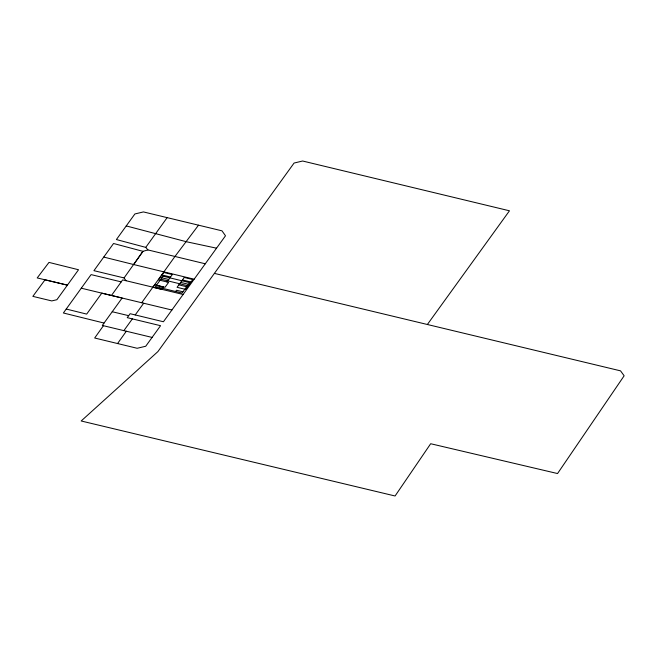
<?xml version="1.0" encoding="UTF-8"?>
<svg xmlns="http://www.w3.org/2000/svg" width="657" height="657" viewBox="0 0 657 657"><rect width="100%" height="100%" fill="white"/><g stroke="black" fill="none" stroke-linecap="round" stroke-linejoin="round"><path stroke-width="0.99" d="M124.066 277.936L142.947 251.335L113.546 243.492L93.935 270.668L124.066 277.936L126.045 280.753M103.749 257.076L133.683 264.541L142.955 251.327L147.932 249.931L205.271 263.794L225.499 235.781L221.976 230.829L143.44 211.924L134.89 213.96L116.404 239.55L145.764 247.377L147.932 249.931M103.436 325.708L94.682 338.01L137.157 348.276L145.731 346.247L160.563 325.7L127.236 317.643L130.102 313.701L163.421 321.758L205.271 263.794M117.554 343.545L126.333 331.218M111.476 295.469L122.637 279.907L183.122 294.467M145.764 247.377L167.149 217.631M104.052 323.055L63.376 312.987L91.093 274.61L121.225 281.886M198.513 225.179L174.844 256.616L141.682 302.746M123.869 330.627L132.361 318.883M135.202 314.949L143.678 303.23M427.452 324.377L509.471 210.798L302.631 161.014L294.081 163.043L157.902 351.602L81.172 420.981L395.071 495.986L430.672 443.73L557.547 473.549L624.15 375.788L620.537 370.852L214.396 273.386M161.918 288.16L162.837 286.904L156.391 285.335M163.33 286.871L161.532 289.335L152.999 287.257L154.797 284.793L165.022 287.29L168.627 282.362L158.394 279.866L163.798 272.474L172.331 274.552L166.935 281.943M175.575 291.486L176.495 290.23L182.933 291.798M216.539 248.182L186.531 241.768L126.243 225.926M112.224 311.738L128.673 315.672M133.683 264.541L194.135 279.209M81.271 288.193L171.896 310.022M152.104 337.427L102.32 325.445L122.128 298.032L101.786 293.145L86.675 314.103L66.226 309.036M162 274.938L170.533 277.016M182.465 279.923L190.998 282.009M160.201 277.402L168.734 279.48M180.667 282.387L189.2 284.473M160.891 279.176L187.434 285.647M178.868 284.851L187.401 286.937M67.408 285.138L56.888 299.715L51.755 300.922L32.85 296.364L45.021 279.808L67.408 285.138L78.528 269.748L48.988 262.406L37.203 277.936L67.408 285.138M163.076 276.195L155.479 286.592L182.022 293.055L189.618 282.666L163.076 276.195M184.264 277.459L177.061 287.314L185.594 289.4L192.805 279.545L184.264 277.459"/></g></svg>
